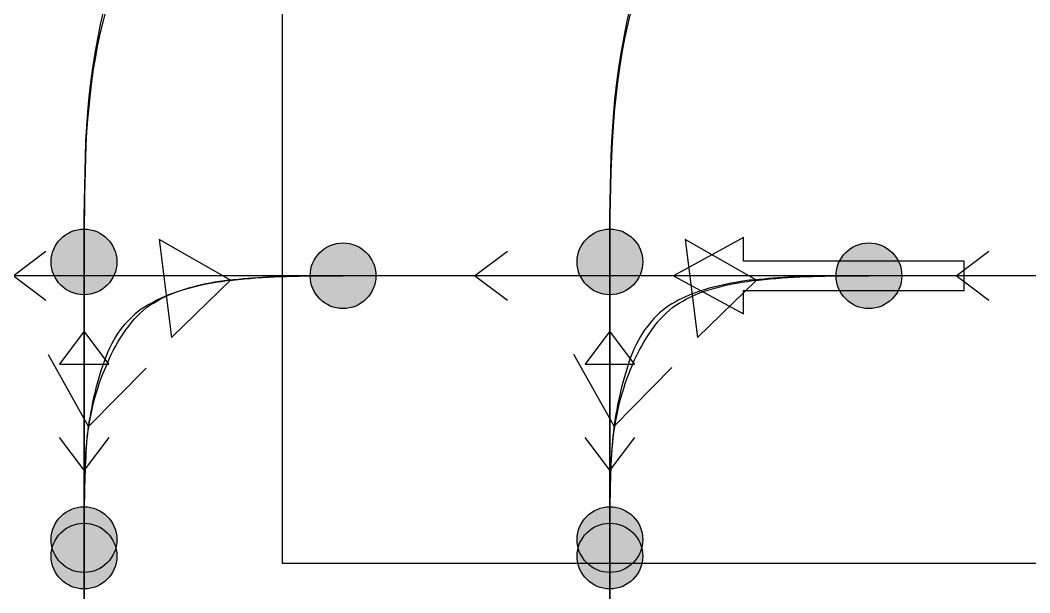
# Model space of a CAD drawing. Header units: millimetres. Extents: x -18594 to 273470, y -238787 to 48452.
# Drawn here: x 173553 to 176624, y -32783 to -31040 of the extents above; entities that cross this region are included whole.
import ezdxf

# ---------------------------------------------------------------- set-up
doc = ezdxf.new("R2010")
doc.units = ezdxf.units.MM
doc.layers.add('AM_BOR', color=4, linetype='Continuous', lineweight=25)
doc.layers.add('Xref AGV layout$0$Cont 3.5', color=40, linetype='Continuous', lineweight=25)
for name, color, linetype, true_color in [('Xref AGV layout$0$Ndc8_F_Moderate', 5, 'Continuous', 0x0000ff), ('Xref AGV layout$0$Ndc8_F_TurnRightModerate', 5, 'Continuous', 0x0000ff), ('Xref AGV layout$0$Ndc8_InAdjust_Lane', 1, 'Continuous', 0xff0000), ('Xref AGV layout$0$Ndc8_InFix_HOP', 1, 'Continuous', 0xff0000), ('Xref AGV layout$0$Ndc8_OutFix_HOP', 5, 'Continuous', 0x0000ff), ('Xref AGV layout$0$Ndc8_Point', 7, 'Continuous', 0x000080), ('Xref AGV layout$0$Ndc8_R_Fast', 1, 'Continuous', 0xff0000), ('Xref AGV layout$0$Ndc8_R_Moderate', 1, 'Continuous', 0xff0000), ('Xref AGV layout$0$Ndc8_R_TurnLeftModerate', 1, 'Continuous', 0xff0000)]:
    doc.layers.add(name, color=color, linetype=linetype, true_color=true_color)

# ---------------------------------------------------------------- blocks, each defined once
blk = doc.blocks.new('Xref AGV layout$0$ARROW')
at = {"layer": 'Xref AGV layout$0$Cont 3.5'}
blk.add_lwpolyline([(0, 0), (24, 13), (24, 5), (100, 5), (100, 0), (100, -5), (24, -5), (24, -13)], close=True, dxfattribs=at)
blk = doc.blocks.new('Xref AGV layout$0$AGV single reverse')
blk.add_lwpolyline([(31012.9, -237035.4), (37046.1, -237035.4), (37046.1, -238787.4), (31012.9, -238787.4)], close=True)
at = {"xscale": 8.843813117069658, "yscale": -8.917464583500987, "zscale": 8.843813117069658}
blk.add_blockref('Xref AGV layout$0$ARROW', (32202.8, -237911.4), dxfattribs=at)
blk = doc.blocks.new('Xref AGV layout')
at = {"layer": 'Xref AGV layout$0$Ndc8_Point'}
h = blk.add_hatch(color=256, dxfattribs=at)
edge = h.paths.add_edge_path(flags=0)
edge.add_arc((173747, -31776), 100, 0, 360)
h = blk.add_hatch(color=256, dxfattribs=at)
edge = h.paths.add_edge_path(flags=0)
edge.add_arc((175347, -31776), 100, 0, 360)
h = blk.add_hatch(color=256, dxfattribs=at)
edge = h.paths.add_edge_path(flags=0)
edge.add_arc((174535, -31818), 100, 0, 360)
h = blk.add_hatch(color=256, dxfattribs=at)
edge = h.paths.add_edge_path(flags=0)
edge.add_arc((176135, -31818), 100, 0, 360)
h = blk.add_hatch(color=256, dxfattribs=at)
edge = h.paths.add_edge_path(flags=0)
edge.add_arc((173747, -32621), 100, 0, 360)
h = blk.add_hatch(color=256, dxfattribs=at)
edge = h.paths.add_edge_path(flags=0)
edge.add_arc((175347, -32621), 100, 0, 360)
h = blk.add_hatch(color=256, dxfattribs=at)
edge = h.paths.add_edge_path(flags=0)
edge.add_arc((173747, -32671), 100, 0, 360)
h = blk.add_hatch(color=256, dxfattribs=at)
edge = h.paths.add_edge_path(flags=0)
edge.add_arc((175347, -32671), 100, 0, 360)
at = {"layer": 'Xref AGV layout$0$Ndc8_F_Moderate'}
for points in [[(173747, -32621), (173747, -31776)], [(175347, -32621), (175347, -31776)], [(173747, -31987), (173672, -32087), (173822, -32087), (173747, -31987)], [(175347, -31987), (175272, -32087), (175422, -32087), (175347, -31987)], [(173747, -32671), (173747, -32621)], [(175347, -32671), (175347, -32621)]]:
    blk.add_lwpolyline(points, dxfattribs=at)
at = {"layer": 'Xref AGV layout$0$Ndc8_F_TurnRightModerate'}
for points in [[(173747, -31776), (173747, -31730), (173747, -31684), (173747, -31638), (173748, -31592), (173749, -31546), (173750, -31500), (173751, -31455), (173753, -31409), (173756, -31364), (173759, -31319), (173763, -31274), (173768, -31230), (173774, -31185), (173781, -31141), (173781, -31141), (173789, -31097), (173797, -31054), (173807, -31011)], [(175347, -31776), (175347, -31730), (175347, -31684), (175347, -31638), (175348, -31592), (175349, -31546), (175350, -31500), (175351, -31455), (175353, -31409), (175356, -31364), (175359, -31319), (175363, -31274), (175368, -31230), (175374, -31185), (175381, -31141), (175381, -31141), (175389, -31097), (175397, -31054), (175407, -31011)], [(174193, -31832), (173976, -31708), (174013, -32006), (174193, -31832)], [(175793, -31832), (175576, -31708), (175613, -32006), (175793, -31832)], [(173747, -32621), (173747, -32601), (173747, -32582), (173747, -32562), (173747, -32543), (173747, -32524), (173747, -32505), (173748, -32486), (173748, -32467), (173749, -32448), (173749, -32430), (173750, -32412), (173751, -32394), (173752, -32377), (173753, -32360), (173753, -32360), (173754, -32343), (173756, -32326), (173757, -32310), (173759, -32295), (173762, -32279), (173764, -32264), (173767, -32249), (173770, -32234), (173773, -32219), (173776, -32205), (173780, -32190), (173784, -32176), (173789, -32161), (173793, -32146), (173793, -32146), (173798, -32132), (173804, -32117), (173810, -32103), (173816, -32089), (173822, -32074), (173829, -32060), (173836, -32046), (173843, -32033), (173850, -32020), (173858, -32007), (173866, -31995), (173874, -31983), (173883, -31971), (173891, -31960), (173891, -31960), (173900, -31950), (173909, -31941), (173918, -31932), (173928, -31923), (173937, -31915), (173947, -31908), (173958, -31901), (173969, -31895), (173980, -31888), (173991, -31883), (174003, -31877), (174016, -31872), (174028, -31867), (174042, -31863), (174042, -31863), (174055, -31859), (174070, -31855), (174085, -31851), (174100, -31847), (174115, -31844), (174131, -31841), (174148, -31838), (174164, -31836), (174181, -31833), (174199, -31831), (174216, -31829), (174234, -31827), (174252, -31826), (174270, -31824), (174270, -31824), (174288, -31823), (174307, -31822), (174325, -31821), (174344, -31820), (174363, -31820), (174382, -31819), (174401, -31819), (174420, -31818), (174439, -31818), (174458, -31818), (174477, -31818), (174496, -31818), (174516, -31818), (174535, -31818)], [(175347, -32621), (175347, -32601), (175347, -32582), (175347, -32562), (175347, -32543), (175347, -32524), (175347, -32505), (175348, -32486), (175348, -32467), (175349, -32448), (175349, -32430), (175350, -32412), (175351, -32394), (175352, -32377), (175353, -32360), (175353, -32360), (175354, -32343), (175356, -32326), (175357, -32310), (175359, -32295), (175362, -32279), (175364, -32264), (175367, -32249), (175370, -32234), (175373, -32219), (175376, -32205), (175380, -32190), (175384, -32176), (175389, -32161), (175393, -32146), (175393, -32146), (175398, -32132), (175404, -32117), (175410, -32103), (175416, -32089), (175422, -32074), (175429, -32060), (175436, -32046), (175443, -32033), (175450, -32020), (175458, -32007), (175466, -31995), (175474, -31983), (175483, -31971), (175491, -31960), (175491, -31960), (175500, -31950), (175509, -31941), (175518, -31932), (175528, -31923), (175537, -31915), (175547, -31908), (175558, -31901), (175569, -31895), (175580, -31888), (175591, -31883), (175603, -31877), (175616, -31872), (175628, -31867), (175642, -31863), (175642, -31863), (175655, -31859), (175670, -31855), (175685, -31851), (175700, -31847), (175715, -31844), (175731, -31841), (175748, -31838), (175764, -31836), (175781, -31833), (175799, -31831), (175816, -31829), (175834, -31827), (175852, -31826), (175870, -31824), (175870, -31824), (175888, -31823), (175907, -31822), (175925, -31821), (175944, -31820), (175963, -31820), (175982, -31819), (176001, -31819), (176020, -31818), (176039, -31818), (176058, -31818), (176077, -31818), (176096, -31818), (176116, -31818), (176135, -31818)]]:
    blk.add_lwpolyline(points, dxfattribs=at)
at = {"layer": 'Xref AGV layout$0$Ndc8_InAdjust_Lane'}
for points in [[(173747, -32621), (173747, -32671)], [(175347, -32621), (175347, -32671)]]:
    blk.add_lwpolyline(points, dxfattribs=at)
at = {"layer": 'Xref AGV layout$0$Ndc8_InFix_HOP'}
for points in [[(173747, -32671), (173747, -34271)], [(175347, -32671), (175347, -34271)]]:
    blk.add_lwpolyline(points, dxfattribs=at)
at = {"layer": 'Xref AGV layout$0$Ndc8_OutFix_HOP'}
for points in [[(173747, -34271), (173747, -32671)], [(175347, -34271), (175347, -32671)]]:
    blk.add_lwpolyline(points, dxfattribs=at)
at = {"layer": 'Xref AGV layout$0$Ndc8_Point'}
for centre in [(173747, -31776), (175347, -31776), (174535, -31818), (176135, -31818), (173747, -32621), (175347, -32621), (173747, -32671), (175347, -32671)]:
    blk.add_circle(centre, 100, dxfattribs=at)
at = {"layer": 'Xref AGV layout$0$Ndc8_R_Fast'}
for points in [[(173631, -31893), (173531, -31818), (173631, -31743)], [(175035, -31893), (174935, -31818), (175035, -31743)], [(176500, -31893), (176400, -31818), (176500, -31743)], [(174535, -31818), (173196, -31818)], [(176135, -31818), (174535, -31818)], [(177196, -31818), (176135, -31818)]]:
    blk.add_lwpolyline(points, dxfattribs=at)
at = {"layer": 'Xref AGV layout$0$Ndc8_R_Moderate'}
for points in [[(173747, -31776), (173747, -32621)], [(175347, -31776), (175347, -32621)], [(173822, -32310), (173747, -32410), (173672, -32310)], [(175422, -32310), (175347, -32410), (175272, -32310)]]:
    blk.add_lwpolyline(points, dxfattribs=at)
at = {"layer": 'Xref AGV layout$0$Ndc8_R_TurnLeftModerate'}
for points in [[(173814, -31006), (173805, -31042), (173796, -31078), (173788, -31115), (173782, -31152), (173775, -31189), (173770, -31227), (173770, -31227), (173766, -31265), (173762, -31304), (173758, -31342), (173755, -31381), (173753, -31420), (173751, -31459), (173750, -31499), (173749, -31538), (173748, -31577), (173748, -31617), (173747, -31657), (173747, -31696), (173747, -31736), (173747, -31776)], [(175412, -31008), (175401, -31052), (175391, -31096), (175383, -31140), (175383, -31140), (175376, -31185), (175370, -31229), (175365, -31274), (175360, -31319), (175357, -31365), (175354, -31410), (175352, -31455), (175350, -31501), (175349, -31547), (175348, -31592), (175347, -31638), (175347, -31684), (175347, -31730), (175347, -31776)], [(174535, -31818), (174520, -31818), (174504, -31818), (174489, -31818), (174473, -31818), (174458, -31818), (174442, -31818), (174427, -31818), (174411, -31819), (174396, -31819), (174381, -31819), (174365, -31820), (174350, -31820), (174335, -31821), (174320, -31821), (174320, -31821), (174305, -31822), (174290, -31823), (174275, -31824), (174260, -31825), (174245, -31826), (174231, -31827), (174216, -31829), (174201, -31830), (174187, -31832), (174173, -31834), (174159, -31836), (174145, -31838), (174131, -31841), (174118, -31843), (174118, -31843), (174104, -31846), (174091, -31849), (174078, -31853), (174065, -31856), (174053, -31860), (174040, -31864), (174028, -31868), (174016, -31872), (174004, -31876), (173993, -31881), (173982, -31886), (173971, -31891), (173960, -31897), (173950, -31902), (173950, -31902), (173940, -31908), (173931, -31914), (173921, -31920), (173912, -31927), (173903, -31934), (173895, -31941), (173887, -31949), (173879, -31957), (173871, -31965), (173864, -31974), (173857, -31983), (173850, -31993), (173843, -32004), (173837, -32015), (173837, -32015), (173831, -32026), (173825, -32038), (173819, -32050), (173814, -32063), (173809, -32076), (173804, -32090), (173799, -32104), (173795, -32118), (173791, -32132), (173787, -32146), (173783, -32160), (173780, -32175), (173776, -32189), (173773, -32203), (173773, -32203), (173771, -32217), (173768, -32231), (173766, -32245), (173763, -32258), (173761, -32272), (173759, -32286), (173758, -32299), (173756, -32313), (173755, -32327), (173754, -32341), (173753, -32355), (173752, -32369), (173751, -32384), (173750, -32398), (173750, -32398), (173750, -32413), (173749, -32428), (173749, -32443), (173748, -32459), (173748, -32475), (173748, -32491), (173747, -32507), (173747, -32523), (173747, -32539), (173747, -32555), (173747, -32572), (173747, -32588), (173747, -32605), (173747, -32621)], [(176135, -31818), (176120, -31818), (176104, -31818), (176089, -31818), (176073, -31818), (176058, -31818), (176043, -31818), (176027, -31818), (176012, -31819), (175996, -31819), (175981, -31819), (175966, -31819), (175951, -31820), (175935, -31820), (175920, -31821), (175920, -31821), (175905, -31821), (175890, -31822), (175875, -31823), (175860, -31824), (175845, -31825), (175830, -31826), (175816, -31828), (175801, -31829), (175787, -31831), (175772, -31832), (175758, -31834), (175744, -31836), (175730, -31839), (175716, -31841), (175716, -31841), (175702, -31844), (175689, -31847), (175675, -31850), (175662, -31853), (175649, -31856), (175637, -31860), (175624, -31864), (175612, -31868), (175600, -31872), (175588, -31877), (175577, -31882), (175566, -31887), (175555, -31892), (175545, -31898), (175545, -31898), (175535, -31904), (175525, -31910), (175516, -31917), (175507, -31924), (175498, -31931), (175490, -31939), (175482, -31947), (175474, -31955), (175467, -31964), (175460, -31973), (175453, -31982), (175446, -31993), (175440, -32003), (175434, -32014), (175434, -32014), (175428, -32025), (175422, -32037), (175417, -32050), (175412, -32062), (175407, -32075), (175402, -32088), (175398, -32102), (175394, -32116), (175390, -32129), (175386, -32143), (175382, -32157), (175379, -32171), (175376, -32185), (175373, -32198), (175373, -32198), (175370, -32212), (175368, -32226), (175365, -32239), (175363, -32252), (175361, -32266), (175359, -32279), (175358, -32293), (175356, -32306), (175355, -32320), (175354, -32334), (175353, -32348), (175352, -32362), (175351, -32377), (175350, -32391), (175350, -32391), (175350, -32406), (175349, -32422), (175349, -32437), (175348, -32453), (175348, -32469), (175348, -32486), (175347, -32502), (175347, -32519), (175347, -32536), (175347, -32553), (175347, -32570), (175347, -32587), (175347, -32604), (175347, -32621)], [(173936, -32099), (173761, -32277), (173639, -32059)], [(175535, -32097), (175360, -32276), (175237, -32058)]]:
    blk.add_lwpolyline(points, dxfattribs=at)
blk.add_blockref('Xref AGV layout$0$AGV single reverse', (143337.9, 206093.4))

msp = doc.modelspace()

# ---------------------------------------------------------------- block references
at = {"layer": 'AM_BOR'}
msp.add_blockref('Xref AGV layout', (0, 0), dxfattribs=at)

doc.saveas('drawing.dxf')
